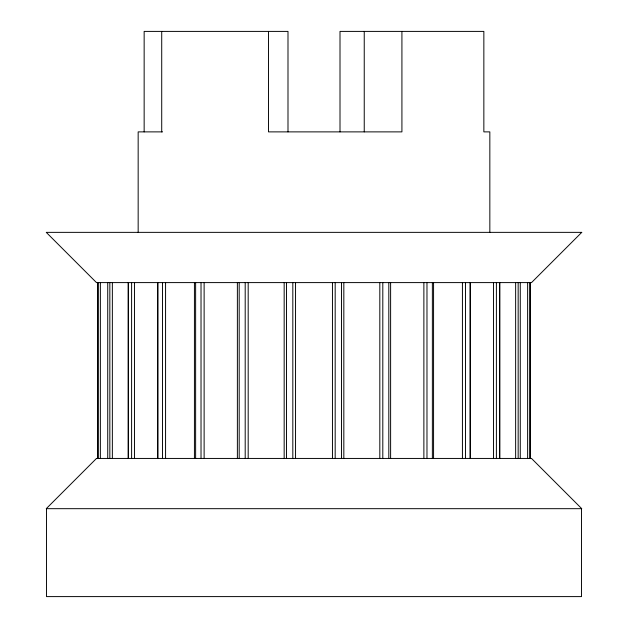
<?xml version="1.0" encoding="UTF-8"?>
<svg xmlns="http://www.w3.org/2000/svg" width="628" height="628" viewBox="0 0 628 628"><rect width="100%" height="100%" fill="white"/><g stroke="black" fill="none" stroke-linecap="round" stroke-linejoin="round"><path stroke-width="0.94" d="M162.589 131.88L138.16 131.88L138.16 232.36M581.512 508.68L581.512 596.6L46.488 596.6L46.488 508.68M530.409 282.6L530.409 458.44M529.694 282.6L529.694 458.44M527.638 282.6L527.638 458.44M520.267 282.6L520.267 458.44M518.163 282.6L518.163 458.44M515.643 282.6L515.643 458.44M499.786 282.6L499.786 458.44M499.621 282.6L499.621 458.44M496.395 282.6L496.395 458.44M493.537 282.6L493.537 458.44M489.84 232.36L489.84 131.88L483.85 131.88L483.85 31.4L340.007 31.4L340.007 131.88M470.521 282.6L470.521 458.44M469.987 282.6L469.987 458.44M465.481 282.6L465.481 458.44M462.428 282.6L462.428 458.44M433.571 282.6L433.571 458.44M432.37 282.6L432.37 458.44M426.977 282.6L426.977 458.44M423.876 282.6L423.876 458.44M401.92 31.4L401.92 131.88L268.486 131.88L268.486 31.4M390.616 282.6L390.616 458.44M388.811 282.6L388.811 458.44M382.805 282.6L382.805 458.44M379.814 282.6L379.814 458.44M364.24 31.4L364.24 131.88M343.83 282.6L343.83 458.44M341.506 282.6L341.506 458.44M335.179 282.6L335.179 458.44M332.455 282.6L332.455 458.44M295.545 282.6L295.545 458.44M292.821 282.6L292.821 458.44M287.993 131.88L287.993 31.4L144.15 31.4L144.15 131.88M286.494 282.6L286.494 458.44M284.17 282.6L284.17 458.44M248.186 282.6L248.186 458.44M245.195 282.6L245.195 458.44M239.19 282.6L239.19 458.44M237.376 282.6L237.376 458.44M204.124 282.6L204.124 458.44M201.023 282.6L201.023 458.44M195.63 282.6L195.63 458.44M194.429 282.6L194.429 458.44M165.572 282.6L165.572 458.44M162.519 282.6L162.519 458.44M161.718 31.4L161.718 131.88M158.013 282.6L158.013 458.44M157.479 282.6L157.479 458.44M134.463 282.6L134.463 458.44M131.605 282.6L131.605 458.44M128.371 282.6L128.371 458.44M128.214 282.6L128.214 458.44M112.357 282.6L112.357 458.44M109.837 282.6L109.837 458.44M107.733 282.6L107.733 458.44M100.362 282.6L100.362 458.44M98.306 282.6L98.306 458.44M97.591 282.6L97.591 458.44M96.492 458.44L46.252 508.68L581.748 508.68L531.508 458.44L96.492 458.44M581.748 232.36L531.508 282.6L96.492 282.6L46.252 232.36L581.748 232.36"/></g></svg>
